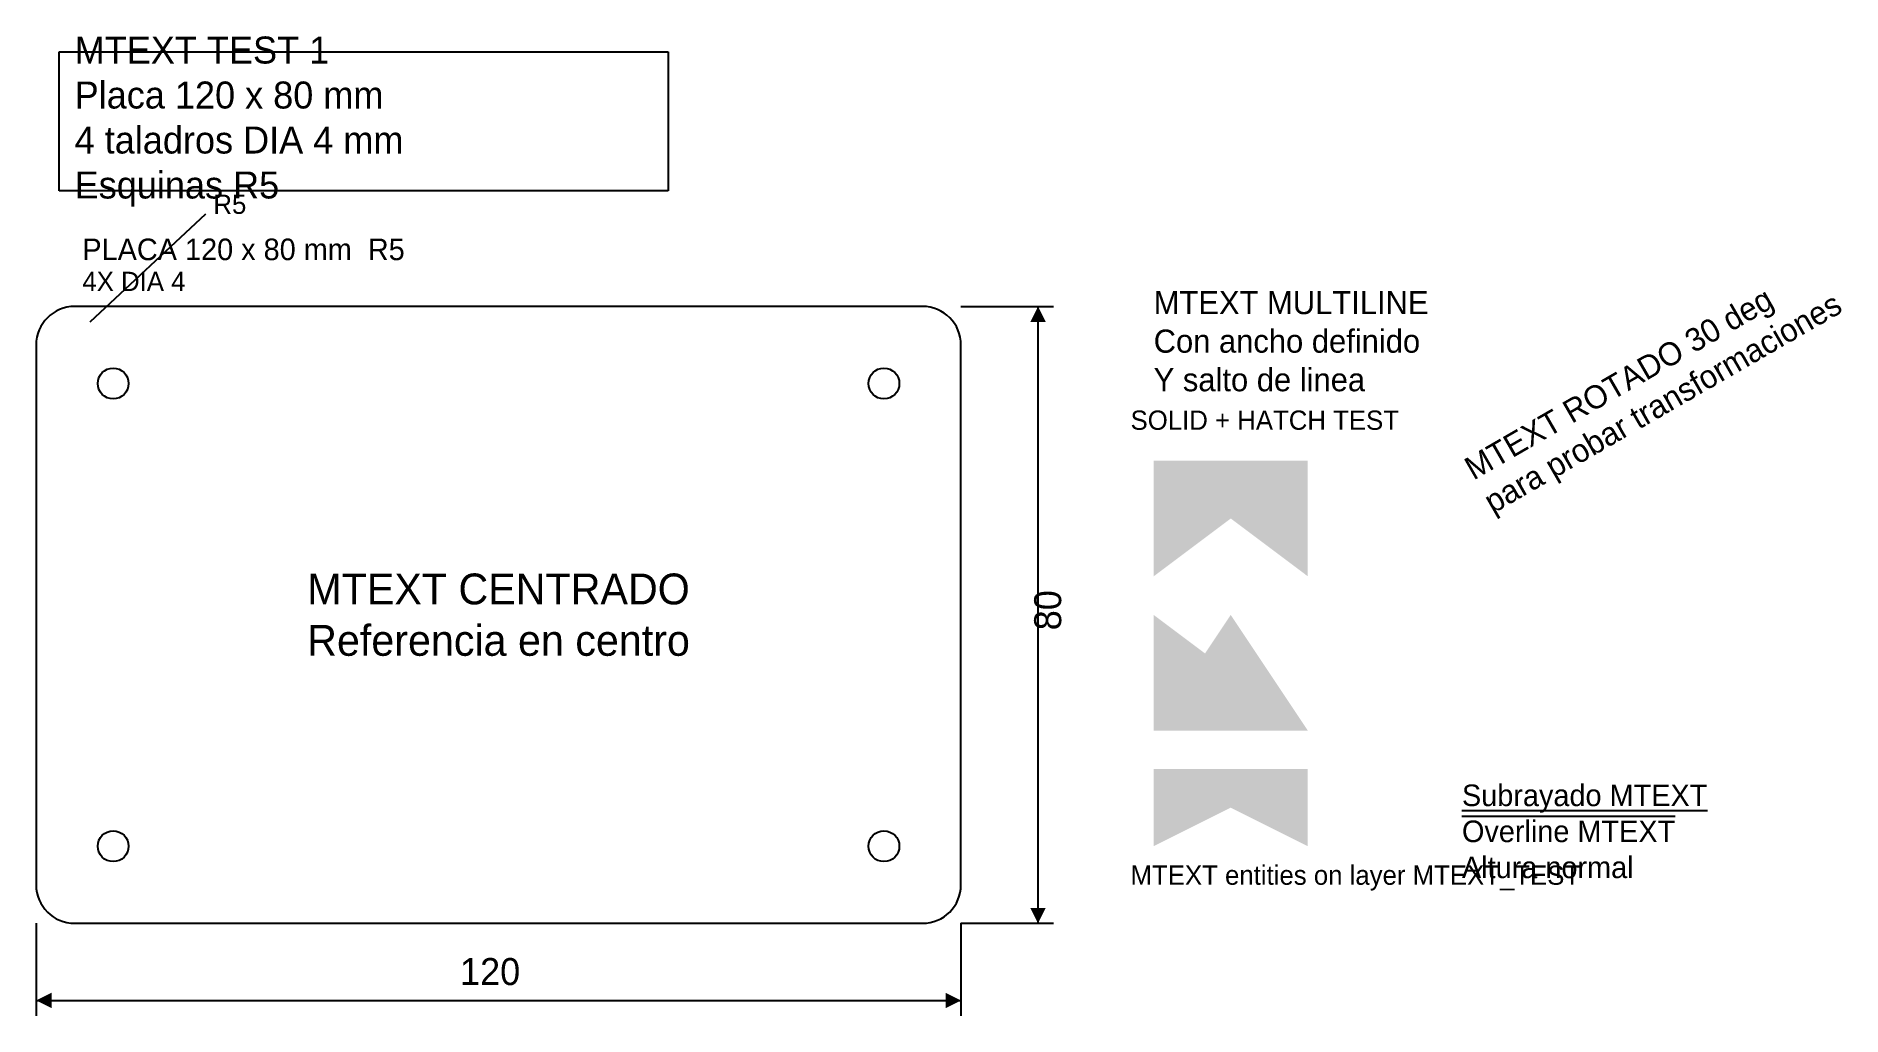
# Model space of a CAD drawing. Header units: millimetres. Extents: x 0 to 234, y -12 to 115.
import ezdxf

# ---------------------------------------------------------------- set-up
doc = ezdxf.new("R2010")
doc.units = ezdxf.units.MM
for name, color, linetype in [('DIM', 1, 'CONTINUOUS'), ('HATCH_TEST', 4, 'CONTINUOUS'), ('HOLES', 3, 'CONTINUOUS'), ('MTEXT_TEST', 5, 'CONTINUOUS'), ('PLATE', 7, 'CONTINUOUS'), ('SOLID_TEST', 6, 'CONTINUOUS'), ('TEXT', 2, 'CONTINUOUS')]:
    doc.layers.add(name, color=color, linetype=linetype)

msp = doc.modelspace()

# ---------------------------------------------------------------- hatches: boundary and pattern name
at = {"layer": 'HATCH_TEST'}
for points in [[(145, 45), (165, 45), (165, 60), (145, 60)], [(145, 25), (165, 25), (155, 40), (145, 40)], [(145, 10), (165, 10), (165, 20), (145, 20)]]:
    msp.add_hatch(color=256, dxfattribs=at).paths.add_polyline_path(points)

# ---------------------------------------------------------------- linework, layer by layer
at = {"layer": 'DIM'}
for p, q in [((3, 113), (82, 113)), ((3, 95), (3, 113)), ((82, 113), (82, 95)), ((82, 95), (3, 95)), ((7, 78), (22, 92)), ((120, 80), (132, 80)), ((130, 0), (130, 80)), ((0, 0), (0, -12)), ((120, 0), (120, -12)), ((120, 0), (132, 0)), ((0, -10), (120, -10))]:
    msp.add_line(p, q, dxfattribs=at)
for points in [[(130, 80), (129, 78), (131, 78)], [(130, 0), (129, 2), (131, 2)], [(0, -10), (2, -9), (2, -11)], [(120, -10), (118, -9), (118, -11)]]:
    msp.add_solid(points, dxfattribs=at)
at = {"layer": 'HOLES'}
for centre in [(10, 70), (110, 70), (10, 10), (110, 10)]:
    msp.add_circle(centre, 2, dxfattribs=at)
at = {"layer": 'PLATE'}
for p, q in [((115, 80), (5, 80)), ((0, 75), (0, 5)), ((120, 5), (120, 75)), ((5, 0), (115, 0))]:
    msp.add_line(p, q, dxfattribs=at)
for centre, start, end in [((5, 75), 90, 180), ((115, 75), 0, 90), ((5, 5), 180, 270), ((115, 5), 270, 0)]:
    msp.add_arc(centre, 5, start, end, dxfattribs=at)
at = {"layer": 'SOLID_TEST'}
for points in [[(145, 45), (165, 45), (165, 60), (145, 60)], [(145, 25), (165, 25), (155, 40), (145, 40)], [(145, 10), (165, 10), (165, 20), (145, 20)]]:
    msp.add_solid(points, dxfattribs=at)

# ---------------------------------------------------------------- texts
at = {"layer": 'MTEXT_TEST'}
for s, insert, char_height, width, attachment_point in [('MTEXT TEST 1\\PPlaca 120 x 80 mm\\P4 taladros DIA 4 mm\\PEsquinas R5', (5, 115), 3.5, 75, 1), ('MTEXT MULTILINE\\PCon ancho definido\\PY salto de linea', (145, 82), 3, 45, 1), ('MTEXT CENTRADO\\PReferencia en centro', (60, 40), 4, 60, 5), ('{\\LSubrayado MTEXT}\\P{\\OOverline MTEXT}\\PAltura normal', (185, 18), 2.8, 55, 1)]:
    msp.add_mtext(s, dxfattribs=dict(at, insert=insert, char_height=char_height, width=width, attachment_point=attachment_point))
at = {"layer": 'MTEXT_TEST', "insert": (185, 60), "char_height": 3, "width": 50, "attachment_point": 1, "rotation": 30}
msp.add_mtext('MTEXT ROTADO 30 deg\\Ppara probar transformaciones', dxfattribs=at)
at = {"layer": 'TEXT'}
for s, height, p in [('R5', 2.5, (23, 92)), ('PLACA 120 x 80 mm  R5', 2.8, (6, 86)), ('4X DIA 4', 2.5, (6, 82)), ('SOLID + HATCH TEST', 2.5, (142, 64)), ('MTEXT entities on layer MTEXT_TEST', 2.5, (142, 5)), ('120', 3.5, (55, -8))]:
    msp.add_text(s, height=height, dxfattribs=at).set_placement(p)
msp.add_text('80', height=3.5, rotation=90, dxfattribs=at).set_placement((133, 38))

doc.saveas('drawing.dxf')
